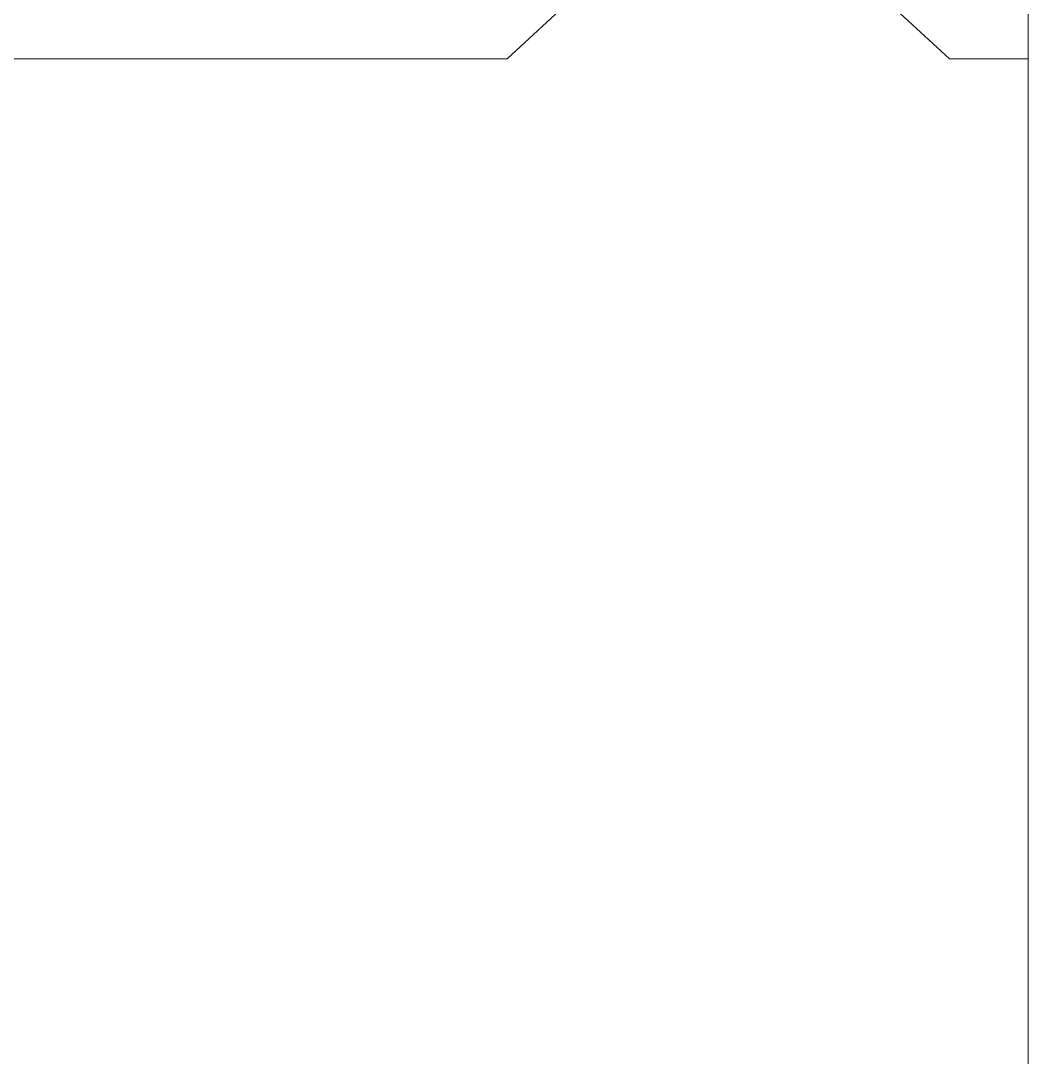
# Model space of a CAD drawing. Extents: x 65572 to 72871, y 30718 to 33858.
# Drawn here: x 65962.66 to 65974.2, y 33423.94 to 33435.8 of the extents above; entities that cross this region are included whole.
import ezdxf

# ---------------------------------------------------------------- set-up
doc = ezdxf.new("R2010")
doc.units = 0
doc.header["$LTSCALE"] = 0.5
doc.header["$MEASUREMENT"] = 0
doc.layers.get('0').update_dxf_attribs({"color": 20, "linetype": 'CONTINUOUS'})
doc.layers.add('Layout', color=154, linetype='CONTINUOUS', lineweight=5)

# ---------------------------------------------------------------- blocks, each defined once
blk = doc.blocks.new('12fstg01')
at = {"color": 0, "linetype": 'ByBlock'}
for p, q in [((0.25394, 0.41812), (0.22862, 0.39469)), ((0.22862, 0.39469), (-0.22862, 0.39469))]:
    blk.add_line(p, q, dxfattribs=at)

msp = doc.modelspace()

# ---------------------------------------------------------------- linework, layer by layer
at = {"layer": 'Layout', "linetype": 'ByBlock'}
for p, q in [((65974.197164, 33418.562349), (65974.197164, 33443.590031)), ((65973.296324, 33435.362566), (65972.084585, 33436.477717)), ((65974.197164, 33435.362566), (65973.296324, 33435.362566))]:
    msp.add_line(p, q, dxfattribs=at)

# ---------------------------------------------------------------- block references
at = {"layer": 'Layout', "linetype": 'ByBlock', "xscale": 47.58705652932135, "yscale": 47.58705652932135, "zscale": 47.58705652932135}
msp.add_blockref('12fstg01', (65957.354106, 33416.58061), dxfattribs=at)

doc.saveas('drawing.dxf')
